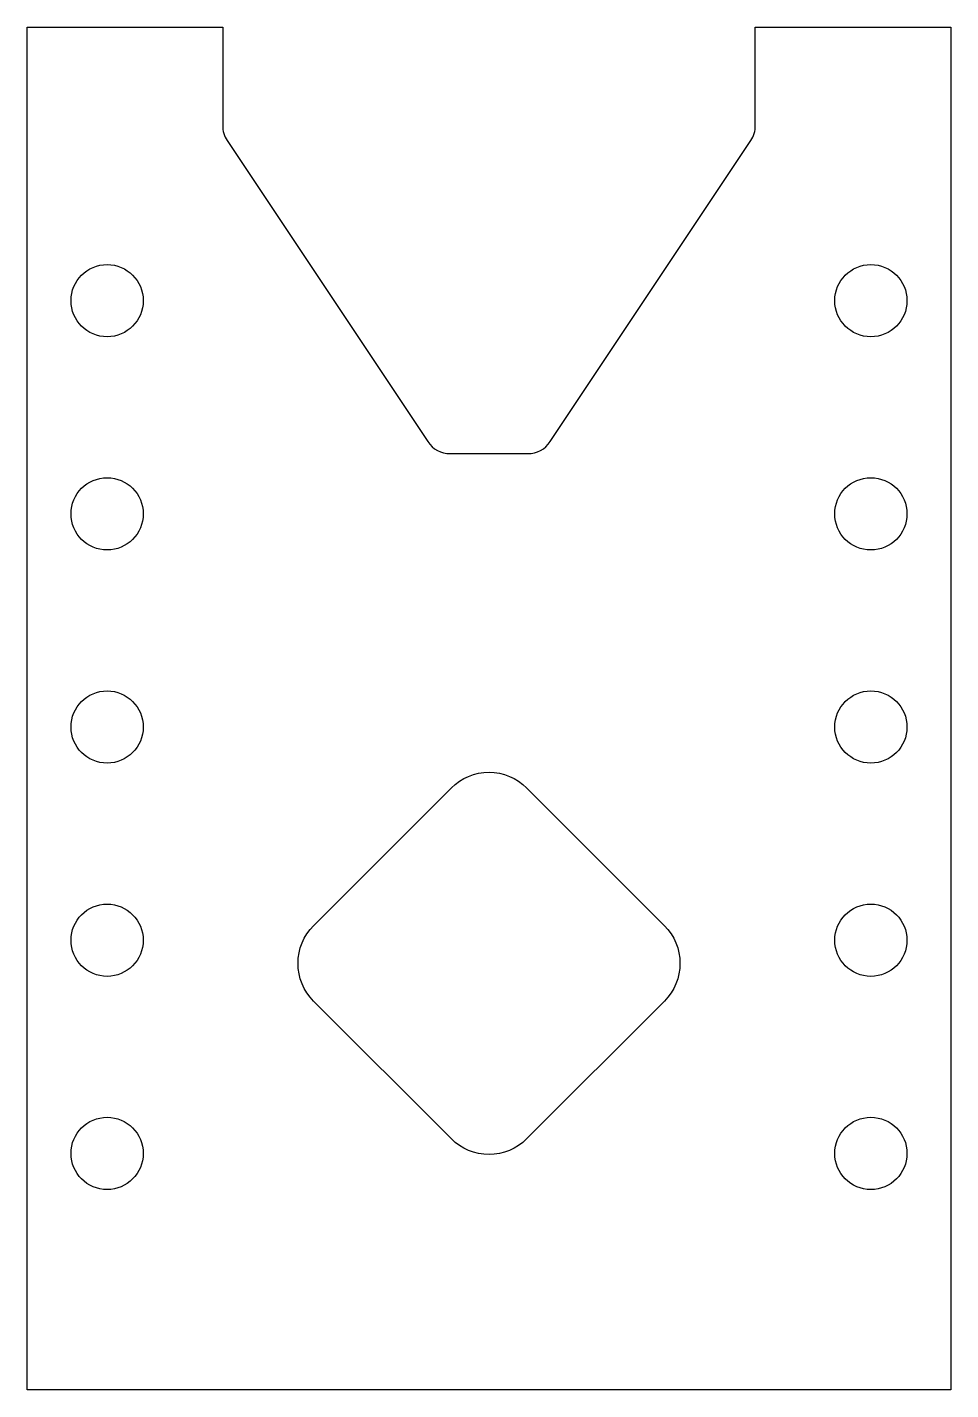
# Model space of a CAD drawing. Header units: millimetres. Extents: x -27.5 to 27.5, y 12.7 to 93.9.
import ezdxf

# ---------------------------------------------------------------- set-up
doc = ezdxf.new("R2010")
doc.units = ezdxf.units.MM
doc.layers.get('0').update_dxf_attribs({"linetype": 'CONTINUOUS'})

msp = doc.modelspace()

# ---------------------------------------------------------------- linework, layer by layer
for points in [[(15.606, 87.116, 0.148069), (15.875, 88.003), (15.875, 93.869), (27.525, 93.869), (27.525, 12.7), (-27.525, 12.7), (-27.525, 93.869), (-15.875, 93.869), (-15.875, 88.003, 0.148069), (-15.606, 87.116), (-3.65, 69.181, 0.250765), (-2.319, 68.469), (2.319, 68.469, 0.250765), (3.65, 69.181)], [(2.245, 48.555), (10.455, 40.345, -0.414214), (10.455, 35.855), (2.245, 27.645, -0.414214), (-2.245, 27.645), (-10.455, 35.855, -0.414214), (-10.455, 40.345), (-2.245, 48.555, -0.414214)]]:
    msp.add_lwpolyline(points, format="xyb", close=True)
for centre, radius in [((-22.763, 77.58), 2.153), ((22.762, 77.58), 2.152), ((-22.763, 64.88), 2.152), ((22.762, 64.88), 2.153), ((-22.763, 52.18), 2.152), ((22.762, 52.18), 2.152), ((-22.763, 39.48), 2.152), ((22.762, 39.48), 2.152), ((-22.763, 26.78), 2.152), ((22.762, 26.78), 2.152)]:
    msp.add_circle(centre, radius)

doc.saveas('drawing.dxf')
